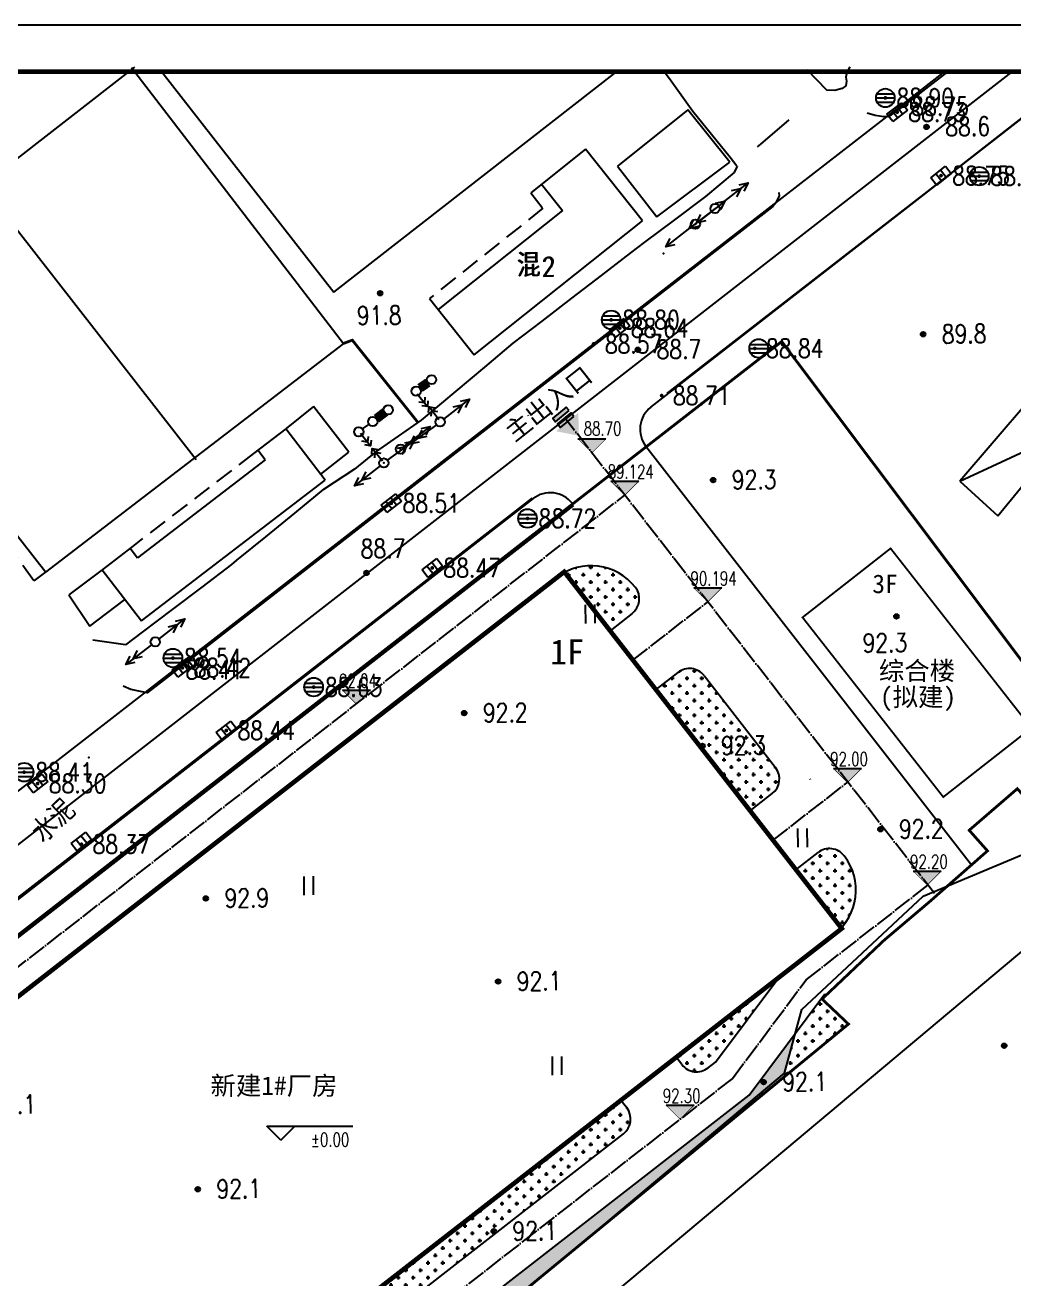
# Model space of a CAD drawing. Extents: x -266287 to 275962, y -324567 to 363765.
# Drawn here: x 116517 to 222590, y 229255 to 363765 of the extents above; entities that cross this region are included whole.
import ezdxf
from ezdxf.enums import TextEntityAlignment as Align

# ---------------------------------------------------------------- set-up
doc = ezdxf.new("R2010")
doc.units = 0
doc.header["$LTSCALE"] = 1000
for name, pattern in [('2', [1500.01, 1500, -0.01]), ('221', [3, 2, -1]), ('8522', [4, 2, 2, 0]), ('DASH', [0.35, 0.25, -0.1]), ('DLJ', [2, 0, -2]), ('DOTE', [2.42, 2, -0.2, 0.02, -0.2]), ('DOUKAN', [2, 1, 1]), ('TWEIQIAN', [10, 5, 5])]:
    doc.linetypes.add(name, pattern=pattern)
doc.layers.get('0').update_dxf_attribs({"linetype": 'CONTINUOUS'})
for name, color, linetype in [('COLUMN', 9, 'CONTINUOUS'), ('DIM_COOR', 3, 'CONTINUOUS'), ('DIM_ELEV', 3, 'CONTINUOUS'), ('GCD', 252, 'CONTINUOUS'), ('PUB_TEXT', 7, 'CONTINUOUS'), ('PUB_TITLE', 4, 'CONTINUOUS'), ('图层1', 251, 'CONTINUOUS')]:
    doc.layers.add(name, color=color, linetype=linetype)
doc.styles.add('_TCH_DIM', font='SIMPLEX', dxfattribs={"bigfont": 'GBCBIG'})
doc.styles.add('HZ', font='txt', dxfattribs={"bigfont": 'hztxt'})
doc.styles.add('HZTXT', font='TXT.shx', dxfattribs={"bigfont": 'HZTXT.shx'})
doc.styles.add('ROMANS', font='ROMANS.shx', dxfattribs={"width": 0.8})
doc.styles.add('等线体', font='simhei.ttf')
pattern_1 = [(0, (0, 0), (793.75, 793.75), [396.875, -1190.625]), (90, (198.4, -198.4), (-793.75, 793.75), [396.875, -1190.625])]

# ---------------------------------------------------------------- blocks, each defined once
blk = doc.blocks.new('GC200')
at = {"linetype": 'Continuous', "const_width": 0.2, "flags": 128}
blk.add_lwpolyline([(-0.1, 0, 1), (0.1, 0, 1)], format="xyb", close=True, dxfattribs=at)
blk = doc.blocks.new('gc041')
for p, q in [((-1, 0.5), (1, 0.5)), ((-1, -0.5), (-1, 0.5)), ((-0.33, 0.5), (-0.33, -0.5)), ((0.33, 0.5), (0.33, -0.5)), ((1, 0.5), (1, -0.5)), ((1, -0.5), (-1, -0.5))]:
    blk.add_line(p, q)
blk = doc.blocks.new('gc053')
for p, q in [((-1, 0), (1, 0)), ((-0.9, 0.43), (0.9, 0.43)), ((-0.88, -0.47), (0.88, -0.47))]:
    blk.add_line(p, q)
blk.add_circle((0, 0), 1)
blk = doc.blocks.new('13')
blk.add_circle((0, 0), 0.5)
blk = doc.blocks.new('5130')
blk.add_circle((0, 0), 0.5)
blk = doc.blocks.new('8310')
for radius in [0.25, 0.125]:
    blk.add_circle((0, 0), radius)
blk = doc.blocks.new('9410')
for points in [[(-0.5, 2), (-0.5, 0)], [(0.5, 2), (0.5, 0)]]:
    blk.add_lwpolyline(points)
blk = doc.blocks.new('513')
blk.add_circle((0, 0), 0.5)
blk = doc.blocks.new('5113')
at = {"linetype": 'Continuous'}
for points in [[(0.5, 0), (4, 0)], [(2.09, 0.42), (3, 0), (2.09, -0.42)], [(3.09, 0.42), (4, 0), (3.09, -0.42)]]:
    blk.add_lwpolyline(points, dxfattribs=at)
blk = doc.blocks.new('5115')
at = {"linetype": 'Continuous'}
for points in [[(0.5, 0), (4, 0)], [(2.09, 0.42), (3, 0), (2.09, -0.42)], [(3.09, 0.42), (4, 0), (3.09, -0.42)]]:
    blk.add_lwpolyline(points, dxfattribs=at)
blk = doc.blocks.new('5123')
at = {"linetype": 'Continuous'}
for points in [[(4, 0), (0.5, 0)], [(3.09, 0.42), (4, 0), (3.09, -0.42)]]:
    blk.add_lwpolyline(points, dxfattribs=at)
blk = doc.blocks.new('A$C4B5A4941')
at = {"layer": 'COLUMN'}
h = blk.add_hatch(color=4, dxfattribs=at)
h.paths.add_polyline_path([(862, 1827), (862, 1135), (3456, 1135), (3456, 1827)])
h.paths.add_polyline_path([(862, 692), (862, 0), (3456, 0), (3456, 692)])
at = {"layer": 'COLUMN', "color": 4}
for points in [[(3456, 1827), (3456, 1135), (862, 1135), (862, 1827)], [(3456, 692), (3456, 0), (862, 0), (862, 692)]]:
    blk.add_lwpolyline(points, close=True, dxfattribs=at)
blk.add_solid([(2173, 4496), (4327, 1819), (0, 1834)], dxfattribs=at)

msp = doc.modelspace()

# ---------------------------------------------------------------- hatches: boundary and pattern name
h = msp.add_hatch()
h.set_pattern_fill('CROSS', color=3, scale=500, style=0)
h.set_pattern_definition(pattern_1)
h.paths.add_polyline_path([(181987.91281, 303443.02121, 0.3660760314), (174407.80921, 305045.12424), (179267.57596, 298796.36589), (181635.70216, 300638.09832, 0.4139076957)])
h = msp.add_hatch()
h.set_pattern_fill('CROSS', color=3, scale=500, style=0)
h.set_pattern_definition(pattern_1)
h.paths.add_polyline_path([(189353.56104, 293972.16596, 0.414213563), (186546.98863, 294323.09514), (184178.86245, 292481.36271), (188937.8618, 286362.17253, -0.0840575418), (188923.92806, 286444.46908, -1), (189423.92806, 286444.46908, -0.5977397026), (189036.03935, 286235.93442), (194296.11264, 279472.45612), (196664.23881, 281314.18854, 0.4142135617), (197015.16798, 284120.76095)])
h.paths.add_polyline_path([(190919.98889, 284964.86415), (196795.77447, 285033.8448), (196760.55744, 288033.63808), (190884.77186, 287964.65744)], flags=24)
h = msp.add_hatch()
h.set_pattern_fill('CROSS', color=3, scale=500, style=0)
h.set_pattern_definition(pattern_1)
h.paths.add_polyline_path([(204382.09769, 274648.25619, 0.4142135619), (201575.52528, 274999.18535), (199207.39913, 273157.45295), (204067.16608, 266908.69433, 0.3659773802)])
h = msp.add_hatch()
h.set_pattern_fill('CROSS', color=3, scale=500, style=0)
h.set_pattern_definition(pattern_1)
h.paths.add_polyline_path([(197367.01813, 261591.56188), (186357.73917, 253029.45645), (186971.64998, 252240.08106, 0.4142135639), (189778.2224, 251889.15188), (190587.02494, 252518.17152)])
h = msp.add_hatch()
h.set_pattern_fill('CROSS', color=3, scale=500, style=0)
h.set_pattern_definition(pattern_1)
h.paths.add_polyline_path([(202008.33171, 259280.19263), (202442.20768, 259691.34292), (202300.53905, 259840.84206), (199160.71063, 255638.93682), (197973.80305, 251314.427), (176360.64137, 233176.59818), (204841.53025, 256593.89426)])
h.paths.add_polyline_path([(197490.08438, 248891.30592), (202908.7586, 248954.92016), (202873.54158, 251954.71345), (197454.86736, 251891.09921)], flags=25)
h = msp.add_hatch()
h.set_pattern_fill('CROSS', color=3, scale=500, style=0)
h.set_pattern_definition(pattern_1)
edge = h.paths.add_edge_path()
edge.add_line((199160.71063, 255638.93682), (197923.77699, 250906.04242))
edge.add_line((197923.77699, 250906.04242), (150477.73021, 212064.69276))
edge.add_line((150477.73021, 212064.69276), (142115.30307, 204542.327))
edge.add_line((142115.30307, 204542.327), (127976.4675, 186415.12128))
edge.add_line((127976.4675, 186415.12128), (125597.04076, 189474.62265))
edge.add_arc((129440.30607, 192463.59605), 4868.74217, 126.3279798617, 217.8728197494, ccw=False)
edge.add_line((126556.03071, 196386.04502), (171932.59433, 231676.17834))
edge.add_line((171932.59433, 231676.17834), (194188.76758, 248985.18675))
edge.add_line((194188.76758, 248985.18675), (199160.71063, 255638.93682))
h = msp.add_hatch()
h.set_pattern_fill('CROSS', color=3, scale=500, style=0)
h.set_pattern_definition(pattern_1)
h.paths.add_polyline_path([(166945.07462, 234166.8203, -0.6240980166), (166541.59692, 234364.16415, -1), (167041.59692, 234364.16415, -0.2314527692), (166945.07462, 234166.8203), (180700.40534, 244829.17756, 0.4142135608), (181051.33452, 247635.74996), (180437.4237, 248425.12537), (144536.63077, 220504.46179), (145150.54161, 219715.08636, 0.41421356), (147957.11402, 219364.15721)])
h.paths.add_polyline_path([(169408.53822, 237675.50711), (172521.39492, 233672.95097), (174785.91558, 235434.10761), (171673.05889, 239436.66375)], flags=24)
at = {"layer": 'DIM_ELEV'}
for points in [[(177328.69074, 317872.26762), (175828.69074, 319372.26762), (178828.69074, 319372.26762)], [(180857.43346, 313335.07623), (179357.43346, 314835.07623), (182357.43346, 314835.07623)], [(189750.40615, 301882.34034), (188250.40615, 303382.34034), (191250.40615, 303382.34034)], [(152056.33992, 290924.29727), (150556.33992, 292424.29727), (153556.33992, 292424.29727)], [(204734.78085, 282512.41094), (203234.78086, 284012.41094), (206234.78085, 284012.41094)], [(213294.10371, 271500.26099), (211794.10371, 273000.26099), (214794.10371, 273000.26099)], [(186774.18511, 246386.39431), (185274.18511, 247886.39431), (188274.18511, 247886.39431)]]:
    msp.add_hatch(color=0, dxfattribs=at).paths.add_polyline_path(points)

# ---------------------------------------------------------------- linework, layer by layer
at = {"color": 0, "linetype": 'Continuous'}
for p, q in [((183644.58406, 322781.62017), (229885.5097, 358765.05878)), ((170510.94263, 321860.07449), (170477.83725, 321902.66682)), ((218028.63839, 273658.48788), (183118.33995, 318572.95688)), ((176880.01739, 313665.82742), (176846.912, 313708.41975)), ((171012.60907, 312961.57895), (115575.30306, 269820.327)), ((91092.97281, 240356.05662), (174356.28949, 305111.36907)), ((181986.63075, 303444.6703), (181986.63133, 303444.67074)), ((189353.56104, 293972.16596), (197015.16798, 284120.76095)), ((200757.36478, 282843.16213), (200724.25939, 282885.75446)), ((204382.09769, 274648.25618), (204382.0977, 274648.25617)), ((204118.68561, 266842.4497), (204118.68565, 266842.44973))]:
    msp.add_line(p, q, dxfattribs=at)
at = {"color": 1, "linetype": 'DOTE'}
for p, q in [((214080.89026, 270590.05429), (174488.26453, 321528.65524)), ((92146.6274, 244342.56306), (180857.33928, 313334.40817)), ((181723.21929, 295638.86437), (189750.31197, 301881.67229)), ((196751.75588, 276314.95454), (204778.84856, 282557.76245)), ((200297.88832, 261337.30123), (213428.82724, 271549.45808)), ((192387.89626, 250751.67914), (200297.88832, 261337.30123)), ((192387.89626, 250751.67914), (118706.25051, 193448.19702))]:
    msp.add_line(p, q, dxfattribs=at)
for p, q in [((175828.69074, 319372.26762, -52221.25), (178828.69074, 319372.26762, -52221.25)), ((179357.43346, 314835.07623, -52221.25), (182357.43346, 314835.07623, -52221.25)), ((93200.28177, 248329.06913), (175376.24528, 312238.72814)), ((188250.40615, 303382.34034, -52221.25), (191250.40615, 303382.34034, -52221.25)), ((181635.70216, 300638.09832), (179267.57596, 298796.36589)), ((186546.98863, 294323.09514), (184178.86245, 292481.36271)), ((150556.33992, 292424.29727, -52221.25), (153556.33992, 292424.29727, -52221.25)), ((203234.78086, 284012.41094, -52221.25), (206234.78085, 284012.41094, -52221.25)), ((194296.11264, 279472.45612), (196664.23881, 281314.18854)), ((199207.39911, 273157.45293), (201575.52528, 274999.18535)), ((211794.10371, 273000.26099, -52221.25), (214794.10371, 273000.26099, -52221.25)), ((158673.54819, 231498.98543), (203329.31018, 266228.53894)), ((190587.02494, 252518.17152), (197367.01813, 261591.56188)), ((194188.76758, 248985.18675), (202300.53905, 259840.84206)), ((202300.53905, 259840.84206), (202442.20768, 259691.34292)), ((186971.64998, 252240.08106), (186357.73914, 253029.45649)), ((189778.2224, 251889.15188), (190587.02494, 252518.17152)), ((126556.03071, 196386.04502), (194188.76758, 248985.18675)), ((180437.42367, 248425.12541), (181051.33452, 247635.74996)), ((185274.18511, 247886.39431, -52221.25), (188274.18511, 247886.39431, -52221.25)), ((147957.11402, 219364.15721), (180700.40534, 244829.17756))]:
    msp.add_line(p, q)
at = {"color": 1, "linetype": 'DASH', "const_width": 300, "flags": 128}
msp.add_lwpolyline([(71430.30306, 225643.327), (94418.30306, 249598.327), (115720.30306, 266115.327), (152618.30307, 294799.327), (197681.73854, 329820.02229), (234198.782, 281233.1408), (228074.53196, 276093.08936), (222957.42839, 281844.29481), (217793.32774, 277387.29408), (219755.33335, 275174.29282), (213516.33113, 269697.29163), (208650.33, 265574.29435), (202008.33171, 259280.19263), (204841.53025, 256593.89426), (155876.23017, 216334.09288), (150477.73021, 212064.69276), (142115.30307, 204542.327), (113010.43171, 167227.37358)], close=True, dxfattribs=at)
at = {"const_width": 62.5}
for points in [[(177328.59656, 317873.49619), (178828.69074, 319372.26762), (175828.69074, 319372.26762), (177328.59656, 317871.59956)], [(180857.33928, 313336.3048), (182357.43346, 314835.07623), (179357.43346, 314835.07623), (180857.33928, 313334.40817)], [(189750.31197, 301883.56892), (191250.40615, 303382.34034), (188250.40615, 303382.34034), (189750.31197, 301881.67229)], [(152056.24574, 290925.52585), (153556.33992, 292424.29727), (150556.33992, 292424.29727), (152056.24574, 290923.62922)], [(204734.68668, 282513.63951), (206234.78085, 284012.41094), (203234.78086, 284012.41094), (204734.68668, 282511.74288)], [(213294.00953, 271501.48957), (214794.10371, 273000.26099), (211794.10371, 273000.26099), (213294.00953, 271499.59294)], [(186774.09093, 246387.62289), (188274.18511, 247886.39431), (185274.18511, 247886.39431), (186774.09093, 246385.72626)]]:
    msp.add_lwpolyline(points, dxfattribs=at)
at = {"linetype": 'Continuous', "flags": 128}
for points, const_width in [([(224459.01345, 288352.72658), (209361.17518, 307622.53923), (199915.18859, 300221.63812), (215013.02686, 280951.82547)], 200), ([(91092.97272, 240356.05666), (174356.28956, 305111.36896), (204118.68565, 266842.44973), (120855.36882, 202087.13743)], 500)]:
    msp.add_lwpolyline(points, close=True, dxfattribs=dict(at, const_width=const_width))
at = {"color": 0, "linetype": 'Continuous'}
for centre, start, end in [((185486.98883, 320414.01703), 127.8890892879, 217.8565566912), ((172855.01385, 310593.97581), 37.8565567412, 127.8890892877)]:
    msp.add_arc(centre, 3000, start, end, dxfattribs=at)
for centre, radius, start, end in [((177250.37851, 299761.20526), 6000, 37.8728226014, 127.872822479), ((180407.88054, 302216.84912), 2000, 307.8728204401, 37.8728203173), ((187774.81025, 292744.34435), 2000, 37.8728203173, 127.8728204402), ((195436.41719, 282892.93933), 2000, 307.8728204401, 37.8728203173), ((202803.3469, 273420.43456), 2000, 37.8728203173, 127.8728204401), ((199645.84532, 270964.79131), 6000, 307.8728204402, 37.8728203173), ((188550.40077, 253467.90267), 2000, 217.8728201358, 307.8728204401), ((179472.58372, 246407.92835), 2000, 307.8728204402, 37.8728201359)]:
    msp.add_arc(centre, radius, start, end)
at = {"layer": 'DIM_ELEV', "color": 0}
for p, q in [((175828.69074, 319372.26762, -52221.25), (178828.69074, 319372.26762, -52221.25)), ((179357.43346, 314835.07623, -52221.25), (182357.43346, 314835.07623, -52221.25)), ((188250.40615, 303382.34034, -52221.25), (191250.40615, 303382.34034, -52221.25)), ((150556.33992, 292424.29727, -52221.25), (153556.33992, 292424.29727, -52221.25)), ((203234.78086, 284012.41094, -52221.25), (206234.78085, 284012.41094, -52221.25)), ((211794.10371, 273000.26099, -52221.25), (214794.10371, 273000.26099, -52221.25)), ((185274.18511, 247886.39431, -52221.25), (188274.18511, 247886.39431, -52221.25))]:
    msp.add_line(p, q, dxfattribs=at)
at = {"layer": 'DIM_ELEV', "linetype": 'Continuous'}
for p, q in [((143946.21566, 244140.58147, 83554), (142446.21566, 245640.58147, 83554)), ((142446.21566, 245640.58147, 83554), (151681.55229, 245640.58147, 83554)), ((143946.21566, 244140.58147, 83554), (145446.21566, 245640.58147, 83554))]:
    msp.add_line(p, q, dxfattribs=at)
at = {"layer": 'PUB_TITLE', "color": 7}
msp.add_lwpolyline([(-21038.44006, 153765.05878), (275961.55994, 153765.05878), (275961.55994, 363765.05878), (-21038.44006, 363765.05878)], close=True, dxfattribs=at)
at = {"layer": 'PUB_TITLE', "const_width": 500}
msp.add_lwpolyline([(-8538.44006, 158765.05878), (270961.55994, 158765.05878), (270961.55994, 358765.05878), (-8538.44006, 358765.05878)], close=True, dxfattribs=at)
at = {"layer": '图层1', "linetype": '2'}
for p, q in [((176648.60605, 350449.42732, 89496.37701), (170757.4217, 345759.69499, 89496.37701)), ((182758.45309, 342774.3116, 89496.37701), (176648.60605, 350449.42732, 89496.37701)), ((164689.7724, 328390.56896, 89496.37701), (182758.45309, 342774.3116, 89496.37701)), ((159892.79745, 334416.46991, 89496.37701), (164689.7724, 328390.56896, 89496.37701)), ((144498.29843, 320463.66293, 89496.37701), (141032.35373, 317806.24407, 89496.37701)), ((148718.03792, 314960.05694, 89496.37701), (144498.29843, 320463.66293, 89496.37701)), ((142273.67341, 317119.85606, 89496.37701), (141482.67582, 318151.5167, 89496.37701)), ((142273.67341, 317119.85606, 89496.37701), (128579.71825, 306620.38829, 89496.37701)), ((128992.83863, 299836.29696, 89496.37701), (148718.03792, 314960.05694, 89496.37701)), ((128030.51069, 307837.43444, 89496.37701), (124773.09824, 305339.90202, 89496.37701)), ((127788.72043, 307652.04881, 89496.37701), (128579.71825, 306620.38829, 89496.37701)), ((124773.09824, 305339.90202, 89496.37701), (128992.83863, 299836.29696, 89496.37701))]:
    msp.add_line(p, q, dxfattribs=at)
at = {"layer": '图层1', "linetype": '221'}
for p, q in [((170757.4217, 345759.69499, 89496.37701), (172070.29372, 344110.48122, 89496.37701)), ((172070.29372, 344110.48122, 89496.37701), (159892.79745, 334416.46991, 89496.37701)), ((141032.35373, 317806.24407, 89496.37701), (128030.51069, 307837.43444, 89496.37701))]:
    msp.add_line(p, q, dxfattribs=at)
at = {"layer": '图层1', "linetype": '2', "elevation": 89496.37701}
for points in [[(76934.01363, 358765.05878), (95998.31032, 334191.43513), (128285.52021, 359239.95545)], [(95998.31032, 334191.43513), (118729.0402, 305090.19316), (150679.9334, 329575.77266), (127919.96045, 359171.44073)], [(131180.74556, 358765.05878), (149637.27206, 335111.15549), (179952.14159, 358765.05878)], [(111776.86778, 346756.90974), (134876.22802, 317165.33785)], [(171930.97741, 346693.91498), (174178.06935, 343871.14559), (160827.01753, 333242.91427)], [(148243.08548, 315579.51488), (151232.18808, 317956.88948), (147461.18788, 322860.46594), (144506.79475, 320469.61221)], [(216795.43709, 314849.44342), (228273.53054, 320188.85876)], [(124773.09824, 305339.90202), (121202.71352, 302646.60854), (123473.78146, 299274.35471), (127197.43987, 302122.38983)]]:
    msp.add_lwpolyline(points, dxfattribs=at)
at = {"layer": '图层1', "linetype": 'DOUKAN', "elevation": 89496.37701}
for points in [[(204993.61935, 359297.45346), (204660.87133, 358727.82208), (204554.3827, 358160.84794), (204615.59622, 357765.55929), (204565.00765, 357255.81331), (204172.37621, 356968.34239), (203383.12702, 356732.78616), (202533.99343, 356779.39039), (200415.20337, 358960.84121)], [(185109.71904, 358765.05878), (185833.47806, 357771.35026), (188134.57954, 354517.16368), (192152.54185, 349585.95879), (192872.70242, 348666.77641)]]:
    msp.add_lwpolyline(points, dxfattribs=at)
at = {"layer": '图层1', "linetype": 'Continuous', "flags": 128}
for points in [[(222367.3706, 358765.05878), (-8538.44006, 179185.64193)], [(197360.30306, 345805.327), (197408.30306, 345443.327), (197055.30306, 344700.327), (196721.30306, 344310.327), (179332.30306, 330798.327), (131007.30306, 293197.327), (129608.30306, 292123.327), (128898.30306, 292276.327), (127847.30306, 292471.327), (127025.30306, 292838.327)], [(122619.0058, 271478.28406), (-8538.44006, 169717.72478)]]:
    msp.add_lwpolyline(points, dxfattribs=at)
at = {"layer": '图层1', "linetype": 'Continuous', "const_width": 200, "elevation": 89496.37701, "flags": 128}
for points in [[(60616.70305, 238791.027), (132527.20305, 294600.627), (177506.90305, 329561.627), (210382.70305, 355046.927), (215139.54431, 358765.05878)], [(185368.78388, 324250.37006), (215919.85958, 347933.5452), (229777.30028, 358765.05878)]]:
    msp.add_lwpolyline(points, dxfattribs=at)
at = {"layer": '图层1', "linetype": 'Continuous', "flags": 128}
for points, elevation in [([(215463.86037, 358765.05878), (210436.30305, 354839.327), (209165.30306, 353941.327), (208640.30306, 353935.327), (207693.30305, 354057.327), (206839.30306, 354330.327)], 87278), ([(153395.00305, 214098.427), (159158.90305, 219179.427), (162593.80305, 221623.427), (197973.80305, 251314.427), (199855.20305, 258169.327), (212848.70305, 270305.927), (228285.07582, 276778.78074), (250121.09231, 295041.77702)], 89496.37701), ([(249914.28571, 207552.80322), (206106.40305, 170808.727), (167248.30305, 217269.127), (232303.30305, 271834.327), (249914.28571, 250777.88578)], 89496.37701)]:
    msp.add_lwpolyline(points, dxfattribs=dict(at, elevation=elevation))
at = {"layer": '图层1', "linetype": '2', "elevation": 89496.37701}
for points in [[(180054.84967, 348613.29904), (184302.95542, 343189.97483), (192107.53844, 349055.09668), (187627.2444, 354658.28859)], [(216795.43709, 314849.44342), (220856.01826, 311106.76073), (228273.53054, 320188.85876), (224162.36078, 323421.79647)]]:
    msp.add_lwpolyline(points, close=True, dxfattribs=at)
at = {"layer": '图层1', "linetype": '8522', "elevation": 89496.37701}
for points in [[(198457.33501, 353585.70399), (195030.49442, 350689.26567)], [(192899.17117, 348632.99281), (192567.75127, 347950.23222), (189374.77719, 345253.84308), (181467.56082, 339334.05231), (168852.74173, 329625.21386), (158992.98818, 321363.03084), (154166.94479, 318025.17288), (151869.70753, 316131.3131), (148501.06363, 313942.01271)], [(148501.06363, 313942.01271), (138655.30523, 305894.52363), (127274.65626, 297274.63602), (123801.43954, 297763.42843)]]:
    msp.add_lwpolyline(points, dxfattribs=at)
at = {"layer": '图层1', "linetype": 'TWEIQIAN', "const_width": 300, "elevation": 89496.37701}
msp.add_lwpolyline([(158690.42323, 321094.45726), (151618.64448, 329964.33074), (150627.18369, 329591.57276)], dxfattribs=at)
at = {"layer": '图层1', "const_width": 1000, "elevation": 89496.37701}
for points in [[(159721.85513, 325409.45662), (158881.4208, 324831.10532)], [(155184.88162, 322283.33997), (154219.72563, 321550.41235)]]:
    msp.add_lwpolyline(points, dxfattribs=at)
at = {"layer": '图层1', "elevation": 89496.37701}
msp.add_lwpolyline([(153364.12332, 320916.79405), (152691.6018, 320446.0054)], dxfattribs=at)
at = {"layer": '图层1', "linetype": 'Continuous', "const_width": 200, "elevation": 89496.37701, "flags": 128}
msp.add_lwpolyline([(85487.77852, 246682.67335), (138054.07252, 287479.27248, 0.0001814579), (138059.23997, 287483.28593), (170912.09926, 313018.55659)], format="xyb", dxfattribs=at)
at = {"layer": '图层1', "linetype": '221', "elevation": 89496.37701}
msp.add_lwpolyline([(118732.18153, 305093.16729), (117472.00696, 304157.23779), (112835.66819, 310502.47753), (113759.72624, 311395.07984)], dxfattribs=at)
at = {"layer": '图层1'}
for p in [(213223.07188, 352837.75197, 272894.67701), (188417.60854, 342412.6911, 276748.42701), (185003.68853, 339261.12791, 276928.42701), (154605.77059, 334990.95328, 276134.67701), (212848.93215, 330592.34113, 274154.67701), (182252.50128, 328939.35949, 273074.67701), (156794.05352, 318281.01116, 277288.42701), (155001.25077, 316789.08063, 277648.42701), (190325.9502, 314951.83896, 276674.67701), (153142.00124, 304993.2301, 273074.67701), (209981.3552, 300328.65631, 276674.67701), (163622.43125, 289956.28184, 276494.67701), (123357.87266, 285196.60991, 272714.67701), (189173.92806, 286444.46908, 276674.67701), (208263.83669, 277488.74958, 276494.67701), (135907.63298, 270071.94248, 277214.67701), (167260.3609, 261159.98233, 276474.67701), (221548.46732, 254277.22658, 276474.67701), (195744.02354, 250370.91085, 276474.67701), (135042.6042, 238875.36932, 276474.67701), (166791.59692, 234364.16415, 276474.67701)]:
    msp.add_point(p, dxfattribs=at)

# ---------------------------------------------------------------- block references
at = {"color": 4, "lineweight": 30, "xscale": -0.7200000586170201, "yscale": 0.7199997827410699, "zscale": 0.7199999989276746, "rotation": 219.525886526653}
msp.add_blockref('A$C4B5A4941', (172637.41101, 321207.86131), dxfattribs=at)
at = {"layer": '图层1', "linetype": 'Continuous', "xscale": 1000, "yscale": 1000, "zscale": 1000}
for p in [(208797.60305, 355949.127, 178397.27701), (218867.20305, 347558.527, 178410.77701), (179386.30305, 332138.227, 178293.37701), (195211.38001, 329077.627, 178339.67701), (170414.60305, 310836.727, 178215.47701), (132370.60305, 295860.127, 178038.07701), (147470.20305, 292744.227, 178130.27701), (116413.60305, 283612.327, 177907.57701)]:
    msp.add_blockref('gc053', p, dxfattribs=at)
at = {"layer": '图层1', "linetype": 'Continuous'}
ref = msp.add_blockref('GC200', (208797.60305, 355949.127, 178397.27701), dxfattribs=dict(at, xscale=1000, yscale=1000, zscale=1000))
ref.add_attrib('height', '88.90', dxfattribs={"layer": 'GCD', "linetype": 'Continuous', "height": 2000, "style": 'HZ', "width": 0.8}).set_placement((209997.60305, 355949.127, 178397.27701), align=Align.MIDDLE_LEFT)
at = {"layer": '图层1', "linetype": 'Continuous', "yscale": 1000, "zscale": 1000}
for name, p, xscale, rotation in [('gc041', (210070.80305, 354416.027, 178227.27701), 1000, 218.0253214689945), ('gc041', (214768.60305, 347608.327, 178247.97701), 1000, 218.0253214689945), ('5113', (190920.70309, 344390.66671, 184334.67701), 1000, 37.88446007034215), ('5113', (190920.70309, 344390.66671, 184334.67701), 1000, 217.826860883623), ('5123', (188417.60854, 342412.6911, 184334.67701), 1000, 38.04589252108756), ('513', (190525.76929, 344084.028, 184334.67701), 999.9999999999999, 0.6726110424307647), ('5123', (188417.60854, 342412.6911, 276748.42701), 1000, 217.3469608583522), ('513', (188417.60854, 342412.6911, 276748.42701), 999.9999999999999, 0.6726110424307647), ('gc041', (180310.20305, 331263.427, 178134.27701), 1000, 218.0253214689945), ('5113', (161040.7533, 321190.95733, 184334.67701), 1000, 37.82686088362301), ('513', (161040.7533, 321190.95733, 184334.67701), 999.9999999999999, 0.6726110424307647), ('5123', (156794.05352, 318281.01116, 277288.42701), 1000, 37.34696085835217), ('5113', (161040.7533, 321190.95733, 184334.67701), 1000, 216.0863453415224), ('5113', (155001.25077, 316789.08063, 277648.42701), 1000, 36.08634534152235), ('513', (156794.05352, 318281.01116, 277288.42701), 999.9999999999999, 0.6726110424307647), ('5113', (155001.25077, 316789.08063, 277648.42701), 1000, 218.0598769171568), ('513', (155001.25077, 316789.08063, 277648.42701), 999.9999999999999, 0.6726110424307647), ('gc041', (155800.60305, 312468.827, 178004.17701), 1000, 218.0253214689945), ('gc041', (160191.70305, 305529.427, 177969.87701), 1000, 218.0253214689945), ('5113', (130487.2349, 297595.34268, 184334.67701), 1000, 38.05987691715681), ('5113', (130487.2349, 297595.34268, 184334.67701), 1000, 217.4899225389755), ('513', (130487.2349, 297595.34268, 184334.67701), 999.9999999999999, 0.6726110424307647), ('gc041', (133388.40305, 294812.027, 177912.97701), 1000, 218.0253214689945), ('gc041', (138104.20305, 288088.927, 177937.67701), 1000, 218.0253214689945), ('gc041', (117861.30305, 282395.727, 177799.47701), 1000, 218.0253214689945), ('gc041', (122558.00305, 276179.67323, 177863.27701), 1000, 218.0253214689945)]:
    msp.add_blockref(name, p, dxfattribs=dict(at, xscale=xscale, rotation=rotation))
at = {"layer": '图层1', "linetype": 'Continuous'}
ref = msp.add_blockref('GC200', (210070.80305, 354416.027, 178227.27701), dxfattribs=dict(at, xscale=1000, yscale=1000, zscale=1000))
ref.add_attrib('height', '88.73', dxfattribs={"layer": 'GCD', "linetype": 'Continuous', "height": 2000, "style": 'HZ', "width": 0.8}).set_placement((211270.80305, 354416.027, 178227.27701), align=Align.MIDDLE_LEFT)
ref = msp.add_blockref('GC200', (210382.70305, 355046.927, 178248.17701), dxfattribs=dict(at, xscale=1000, yscale=1000, zscale=1000))
ref.add_attrib('height', '88.75', dxfattribs={"layer": 'GCD', "linetype": 'Continuous', "height": 2000, "style": 'HZ', "width": 0.8}).set_placement((211582.70305, 355046.927, 178248.17701), align=Align.MIDDLE_LEFT)
at = {"layer": '图层1', "yscale": 1000, "zscale": 1000}
for name, p, xscale, rotation in [('8310', (213223.07188, 352837.75197, 272894.67701), 999.9999999999999, 0.6726110424307647), ('13', (188417.60854, 342412.6911, 184334.67701), 999.9999999999999, 0.6726110424307647), ('5130', (188417.60854, 342412.6911, 184334.67701), 999.9999999999999, 0.6726110424307647), ('8310', (154605.77059, 334990.95328, 276134.67701), 999.9999999999999, 0.6726110424307647), ('8310', (212848.93215, 330592.34113, 274154.67701), 999.9999999999999, 0.6726110424307647), ('8310', (182252.50128, 328939.35949, 273074.67701), 999.9999999999999, 0.6726110424307647), ('5130', (160117.69927, 325725.31309, 184334.67701), 999.9999999999999, 0.6726110424307647), ('5115', (158423.06459, 324396.7499, 184334.67701), 499.999999792876, 308.6810872131343), ('5115', (161036.22433, 321208.88751, 184334.67701), 500.0000001216172, 126.2197826303399), ('5115', (152347.47126, 320196.76872, 184334.67701), 499.9999984363599, 307.7590199220866), ('5115', (155012.1644, 316771.13088, 184334.67701), 499.9999991464326, 128.6108959208903), ('13', (155001.25077, 316789.08063, 184334.67701), 999.9999999999999, 0.6726110424307647), ('5130', (155001.25077, 316789.08063, 184334.67701), 999.9999999999999, 0.6726110424307647), ('8310', (190325.9502, 314951.83896, 276674.67701), 999.9999999999999, 0.6726110424307647), ('8310', (153142.00124, 304993.2301, 273074.67701), 999.9999999999999, 0.6726110424307647), ('8310', (209981.3552, 300328.65631, 276674.67701), 999.9999999999999, 0.6726110424307647), ('8310', (163622.43125, 289956.28184, 276494.67701), 999.9999999999999, 0.6726110424307647), ('8310', (189173.92806, 286444.46908, 276674.67701), 999.9999999999999, 0.6726110424307647), ('8310', (208263.83669, 277488.74958, 276494.67701), 999.9999999999999, 0.6726110424307647), ('8310', (135907.63298, 270071.94248, 277214.67701), 999.9999999999999, 0.6726110424307647), ('8310', (167260.3609, 261159.98233, 276474.67701), 999.9999999999999, 0.6726110424307647), ('8310', (221548.46732, 254277.22658, 276474.67701), 999.9999999999999, 0.6726110424307647), ('8310', (195744.02354, 250370.91085, 276474.67701), 999.9999999999999, 0.6726110424307647), ('8310', (135042.6042, 238875.36932, 276474.67701), 999.9999999999999, 0.6726110424307647), ('8310', (166791.59692, 234364.16415, 276474.67701), 999.9999999999999, 0.6726110424307647)]:
    msp.add_blockref(name, p, dxfattribs=dict(at, xscale=xscale, rotation=rotation))
at = {"layer": '图层1', "linetype": 'Continuous'}
ref = msp.add_blockref('GC200', (214768.60305, 347608.327, 178247.97701), dxfattribs=dict(at, xscale=1000, yscale=1000, zscale=1000))
ref.add_attrib('height', '88.75', dxfattribs={"layer": 'GCD', "linetype": 'Continuous', "height": 2000, "style": 'HZ', "width": 0.8}).set_placement((215968.60305, 347608.327, 178247.97701), align=Align.MIDDLE_LEFT)
ref = msp.add_blockref('GC200', (218867.20305, 347558.527, 178410.77701), dxfattribs=dict(at, xscale=1000, yscale=1000, zscale=1000))
ref.add_attrib('height', '88.91', dxfattribs={"layer": 'GCD', "linetype": 'Continuous', "height": 2000, "style": 'HZ', "width": 0.8}).set_placement((220067.20305, 347558.527, 178410.77701), align=Align.MIDDLE_LEFT)
ref = msp.add_blockref('GC200', (179386.30305, 332138.227, 178293.37701), dxfattribs=dict(at, xscale=1000, yscale=1000, zscale=1000))
ref.add_attrib('height', '88.80', dxfattribs={"layer": 'GCD', "linetype": 'Continuous', "height": 2000, "style": 'HZ', "width": 0.8}).set_placement((180586.30305, 332138.227, 178293.37701), align=Align.MIDDLE_LEFT)
ref = msp.add_blockref('GC200', (180310.20305, 331263.427, 178134.27701), dxfattribs=dict(at, xscale=1000, yscale=1000, zscale=1000))
ref.add_attrib('height', '88.64', dxfattribs={"layer": 'GCD', "linetype": 'Continuous', "height": 2000, "style": 'HZ', "width": 0.8}).set_placement((181510.20305, 331263.427, 178134.27701), align=Align.MIDDLE_LEFT)
ref = msp.add_blockref('GC200', (177506.90305, 329561.627, 178067.37701), dxfattribs=dict(at, xscale=1000, yscale=1000, zscale=1000))
ref.add_attrib('height', '88.57', dxfattribs={"layer": 'GCD', "linetype": 'Continuous', "height": 2000, "style": 'HZ', "width": 0.8}).set_placement((178706.90305, 329561.627, 178067.37701), align=Align.MIDDLE_LEFT)
ref = msp.add_blockref('GC200', (194795.00305, 329077.627, 178339.67701), dxfattribs=dict(at, xscale=1000, yscale=1000, zscale=1000))
ref.add_attrib('height', '88.84', dxfattribs={"layer": 'GCD', "linetype": 'Continuous', "height": 2000, "style": 'HZ', "width": 0.8}).set_placement((195995.00305, 329077.627, 178339.67701), align=Align.MIDDLE_LEFT)
at = {"layer": '图层1', "linetype": 'DLJ', "xscale": 999.9999999999999, "yscale": 1000, "zscale": 1000, "rotation": 0.6726110424307647}
for p in [(158482.44019, 324480.28552, 184334.67701), (155477.7904, 322481.39693, 184334.67701), (153818.55683, 321230.59902, 184334.67701), (152313.05198, 320128.60118, 184334.67701)]:
    msp.add_blockref('5130', p, dxfattribs=at)
at = {"layer": '图层1', "color": 252, "linetype": 'Continuous'}
ref = msp.add_blockref('GC200', (184803.40305, 324014.427, 178210.97701), dxfattribs=dict(at, xscale=1000, yscale=1000, zscale=1000))
ref.add_attrib('height', '88.71', dxfattribs={"layer": 'GCD', "linetype": 'Continuous', "height": 2000, "style": 'HZ', "width": 0.8}).set_placement((186003.40305, 324014.427, 178210.97701), align=Align.MIDDLE_LEFT)
at = {"layer": '图层1', "linetype": 'Continuous'}
ref = msp.add_blockref('GC200', (155800.60305, 312468.827, 178004.17701), dxfattribs=dict(at, xscale=1000, yscale=1000, zscale=1000))
ref.add_attrib('height', '88.51', dxfattribs={"layer": 'GCD', "linetype": 'Continuous', "height": 2000, "style": 'HZ', "width": 0.8}).set_placement((157000.60305, 312468.827, 178004.17701), align=Align.MIDDLE_LEFT)
ref = msp.add_blockref('GC200', (170414.60305, 310836.727, 178215.47701), dxfattribs=dict(at, xscale=1000, yscale=1000, zscale=1000))
ref.add_attrib('height', '88.72', dxfattribs={"layer": 'GCD', "linetype": 'Continuous', "height": 2000, "style": 'HZ', "width": 0.8}).set_placement((171614.60305, 310836.727, 178215.47701), align=Align.MIDDLE_LEFT)
ref = msp.add_blockref('GC200', (160191.70305, 305529.427, 177969.87701), dxfattribs=dict(at, xscale=1000, yscale=1000, zscale=1000))
ref.add_attrib('height', '88.47', dxfattribs={"layer": 'GCD', "linetype": 'Continuous', "height": 2000, "style": 'HZ', "width": 0.8}).set_placement((161391.70305, 305529.427, 177969.87701), align=Align.MIDDLE_LEFT)
at = {"layer": '图层1', "linetype": '8522', "xscale": 999.9999999999999, "yscale": 1000, "zscale": 1000, "rotation": 0.6726110424307647}
for p in [(177131.12089, 299583.8964, 184334.67701), (199909.26589, 275580.09521, 184334.67701), (146929.84638, 270445.69083, 184334.67701), (173573.74427, 251128.01164, 184334.67701)]:
    msp.add_blockref('9410', p, dxfattribs=at)
at = {"layer": '图层1', "linetype": 'Continuous'}
ref = msp.add_blockref('GC200', (132370.60305, 295860.127, 178038.07701), dxfattribs=dict(at, xscale=1000, yscale=1000, zscale=1000))
ref.add_attrib('height', '88.54', dxfattribs={"layer": 'GCD', "linetype": 'Continuous', "height": 2000, "style": 'HZ', "width": 0.8}).set_placement((133570.60305, 295860.127, 178038.07701), align=Align.MIDDLE_LEFT)
ref = msp.add_blockref('GC200', (132527.20305, 294600.627, 177901.97701), dxfattribs=dict(at, xscale=1000, yscale=1000, zscale=1000))
ref.add_attrib('height', '88.41', dxfattribs={"layer": 'GCD', "linetype": 'Continuous', "height": 2000, "style": 'HZ', "width": 0.8}).set_placement((133727.20305, 294600.627, 177901.97701), align=Align.MIDDLE_LEFT)
ref = msp.add_blockref('GC200', (133388.40305, 294812.027, 177912.97701), dxfattribs=dict(at, xscale=1000, yscale=1000, zscale=1000))
ref.add_attrib('height', '88.42', dxfattribs={"layer": 'GCD', "linetype": 'Continuous', "height": 2000, "style": 'HZ', "width": 0.8}).set_placement((134588.40305, 294812.027, 177912.97701), align=Align.MIDDLE_LEFT)
ref = msp.add_blockref('GC200', (147470.20305, 292744.227, 178130.27701), dxfattribs=dict(at, xscale=1000, yscale=1000, zscale=1000))
ref.add_attrib('height', '88.63', dxfattribs={"layer": 'GCD', "linetype": 'Continuous', "height": 2000, "style": 'HZ', "width": 0.8}).set_placement((148670.20305, 292744.227, 178130.27701), align=Align.MIDDLE_LEFT)
ref = msp.add_blockref('GC200', (138104.20305, 288088.927, 177937.67701), dxfattribs=dict(at, xscale=1000, yscale=1000, zscale=1000))
ref.add_attrib('height', '88.44', dxfattribs={"layer": 'GCD', "linetype": 'Continuous', "height": 2000, "style": 'HZ', "width": 0.8}).set_placement((139304.20305, 288088.927, 177937.67701), align=Align.MIDDLE_LEFT)
ref = msp.add_blockref('GC200', (116413.60305, 283612.327, 177907.57701), dxfattribs=dict(at, xscale=1000, yscale=1000, zscale=1000))
ref.add_attrib('height', '88.41', dxfattribs={"layer": 'GCD', "linetype": 'Continuous', "height": 2000, "style": 'HZ', "width": 0.8}).set_placement((117613.60305, 283612.327, 177907.57701), align=Align.MIDDLE_LEFT)
ref = msp.add_blockref('GC200', (117861.30305, 282395.727, 177799.47701), dxfattribs=dict(at, xscale=1000, yscale=1000, zscale=1000))
ref.add_attrib('height', '88.30', dxfattribs={"layer": 'GCD', "linetype": 'Continuous', "height": 2000, "style": 'HZ', "width": 0.8}).set_placement((119061.30305, 282395.727, 177799.47701), align=Align.MIDDLE_LEFT)
ref = msp.add_blockref('GC200', (122558.00305, 275881.427, 177863.27701), dxfattribs=dict(at, xscale=1000, yscale=1000, zscale=1000))
ref.add_attrib('height', '88.37', dxfattribs={"layer": 'GCD', "linetype": 'Continuous', "height": 2000, "style": 'HZ', "width": 0.8}).set_placement((123758.00305, 275881.427, 177863.27701), align=Align.MIDDLE_LEFT)

# ---------------------------------------------------------------- texts
at = {"layer": 'DIM_COOR', "color": 3, "linetype": 'Continuous', "style": '等线体'}
msp.add_text('主出入口', height=2000, rotation=38.3673964001, dxfattribs=at).set_placement((169004.52735, 318999.76488))
for s, height, p in [('3F', 2000, (207403.8691, 302823.92204)), ('1F', 2683.044, (172823.72778, 295173.86277, 89496.37701)), ('综合楼', 2000, (208099.6071, 293495.98582, 62647.46391)), ('(拟建)', 2000, (208217.18679, 290693.60994)), ('新建1#厂房', 2000, (136402.82234, 248988.92854, 179880.50094))]:
    msp.add_text(s, height=height, dxfattribs=at).set_placement(p)
at = {"layer": 'DIM_ELEV', "color": 7, "linetype": 'Continuous', "style": '_TCH_DIM', "width": 0.705882}
msp.add_text('%%p0.00', height=1487.5, dxfattribs=at).set_placement((147159.44042, 243452.12392, -9905447))
at = {"layer": 'PUB_TEXT', "color": 0, "style": '_TCH_DIM', "width": 0.705882}
for s, p in [('88.70', (176437.00971, 319731.76841, -52221.25)), ('89.124', (179007.43345, 315106.51924, -52221.25)), ('90.194', (187900.40614, 303653.78335, -52221.25)), ('92.04', (150206.33992, 292695.74028, -52221.25)), ('92.00', (202884.78085, 284283.85395, -52221.25)), ('92.20', (211444.1037, 273271.704, -52221.25)), ('92.30', (184924.18511, 248157.83732, -52221.25))]:
    msp.add_text(s, height=1487.5, rotation=0.0000000147, dxfattribs=at).set_placement(p)
at = {"layer": '图层1', "style": 'ROMANS', "width": 0.8}
for s, rotation, p in [('88.6', 0.6726110408, (215234.67308, 351861.29889, 89496.37701)), ('2', 0.6726110408, (171957.04031, 336834.66149, 89496.37701)), ('2', 0.6914872286, (172056.92801, 336872.04839, 89496.37701)), ('91.8', 0.6726110408, (152112.29141, 331604.66139, 89496.37701)), ('89.8', 0.6726110408, (214860.53335, 329615.88805, 89496.37701)), ('88.7', 0.6726110408, (184264.10249, 327962.90641, 89496.37701)), ('92.3', 0.6726110408, (192337.5514, 313975.38588, 89496.37701)), ('88.7', 0.6726110408, (152522.22473, 306580.93397, 89496.37701)), ('92.3', 0.6726110408, (206358.90629, 296466.75812, 89496.37701)), ('92.2', 0.6726110408, (165634.03244, 288979.82876, 89496.37701)), ('92.3', 0.6726110408, (191185.52925, 285468.016, 89496.37701)), ('92.2', 0.6726110408, (210275.4379, 276512.2965, 89496.37701)), ('92.9', 0.6726110408, (137919.23418, 269095.4894, 89496.37701)), ('92.1', 0.6726110408, (169271.9621, 260183.52925, 89496.37701)), ('92.1', 0.6726110408, (197755.62475, 249394.45777, 89496.37701)), ('92.1', 0.6726110408, (112912.10393, 246962.88147, 89496.37701)), ('92.1', 0.6726110408, (137054.20539, 237898.91624, 89496.37701)), ('92.1', 0.6726110408, (168803.19812, 233387.71107, 89496.37701))]:
    msp.add_text(s, height=2000, rotation=rotation, dxfattribs=at).set_placement(p)
at = {"layer": '图层1', "linetype": 'Continuous', "style": 'HZTXT'}
for s, rotation, p in [('混', 0.6726110408, (169254.16371, 336723.49478, 89496.37701)), ('混', 0.6914872286, (169354.08818, 336759.99122, 89496.37701)), ('水泥', 43.7174496846, (118589.54621, 275770.72472, 89496.37701))]:
    msp.add_text(s, height=2500, rotation=rotation, dxfattribs=at).set_placement(p)

doc.saveas('drawing.dxf')
